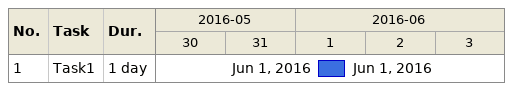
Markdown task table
| ID | Task | Duration | Start | Finish |
|---|---|---|---|---|
| 1 | Task1 | 1d | 2016-06-01 | 2016-06-01 |
